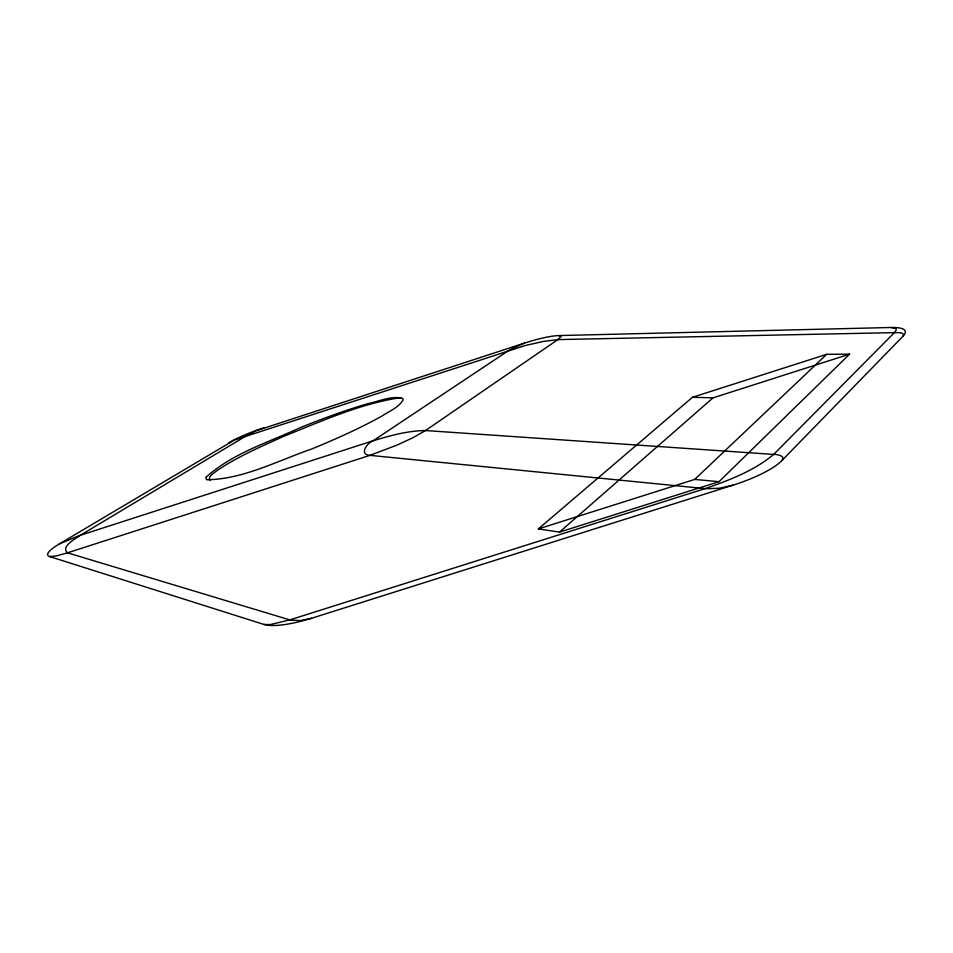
<?xml version="1.0" encoding="UTF-8"?>
<svg xmlns="http://www.w3.org/2000/svg" width="953" height="953" viewBox="0 0 953 953"><rect width="100%" height="100%" fill="white"/><g stroke="black" fill="none" stroke-linecap="round" stroke-linejoin="round"><path stroke-width="1.43" d="M263.874 624.429A62.016 15.987 -20.1 0 0 312.608 617.937L732.893 485.196A63.494 16.475 -16.7 0 0 781.794 460.656L903.015 336.218C905.648 331.882 896.785 332.74 894.414 332.621L557.898 339.602L543.21 341.484L525.448 345.474L234.355 440.048L59.193 544.02A46.709 8.708 -20.8 0 0 49.627 556.564L263.874 624.429L270.211 624.596L289.736 619.915L705.089 488.627C729.152 480.229 753.918 470.949 773.669 454.414L894.414 332.621L896.225 330.024L895.927 328.499L891.126 327.487L558.839 335.575A41.301 7.136 -18.2 0 0 524.495 343.092L255.892 430.839L247.149 435.318L80.386 535.264C75.787 538.731 60.325 546.486 67.484 552.823L290.629 620.153L300.266 620.582L311.56 618.259M781.794 460.656C786.213 455.832 776.957 454.283 773.669 454.414L425.503 430.542C407.598 430.696 390.099 435.724 373.052 440.786L78.861 535.765L59.193 544.02M719.027 481.682L849.576 354.159L826.716 354.302L692.509 397.27L538.374 528.915L559.53 532.108L719.027 481.682L694.701 479.419L538.374 528.915M694.701 479.419L826.716 354.302M559.53 532.108L713.047 397.842L849.576 354.159M524.495 343.092L509.772 349.775L373.052 440.786C367.024 442.907 358.757 454.807 369.967 455.355L706.483 488.746L719.718 488.186L732.893 485.196M400.76 397.604C360.234 403.643 322.293 420.964 284.518 436.009C261.336 446.421 237.738 456.582 216.617 470.877C214.413 473.01 206.551 477.048 210.387 480.479M558.839 335.575L561.043 336.552L558.565 339.125L425.503 430.542L412.804 437.784L397.341 444.968L369.967 455.355L67.484 552.823L56.144 555.992L49.627 556.564M692.509 397.27L713.047 397.842M891.126 327.487A54.917 11.805 -16 0 1 903.015 336.218M228.887 442.752A40.908 6.957 -19.7 0 1 263.767 427.826M206.039 477.227L206.539 479.74C242.991 479.454 277.883 460.597 311.941 448.923C335.79 439.047 359.46 428.576 382.034 415.996C389.241 411.077 398.914 407.634 403.202 399.617L402.785 398.473C391.206 395.34 378.96 401.487 367.596 403.738C344.807 410.433 322.507 418.701 300.481 427.552C268.508 442.418 232.508 453.283 206.039 477.227"/></g></svg>
